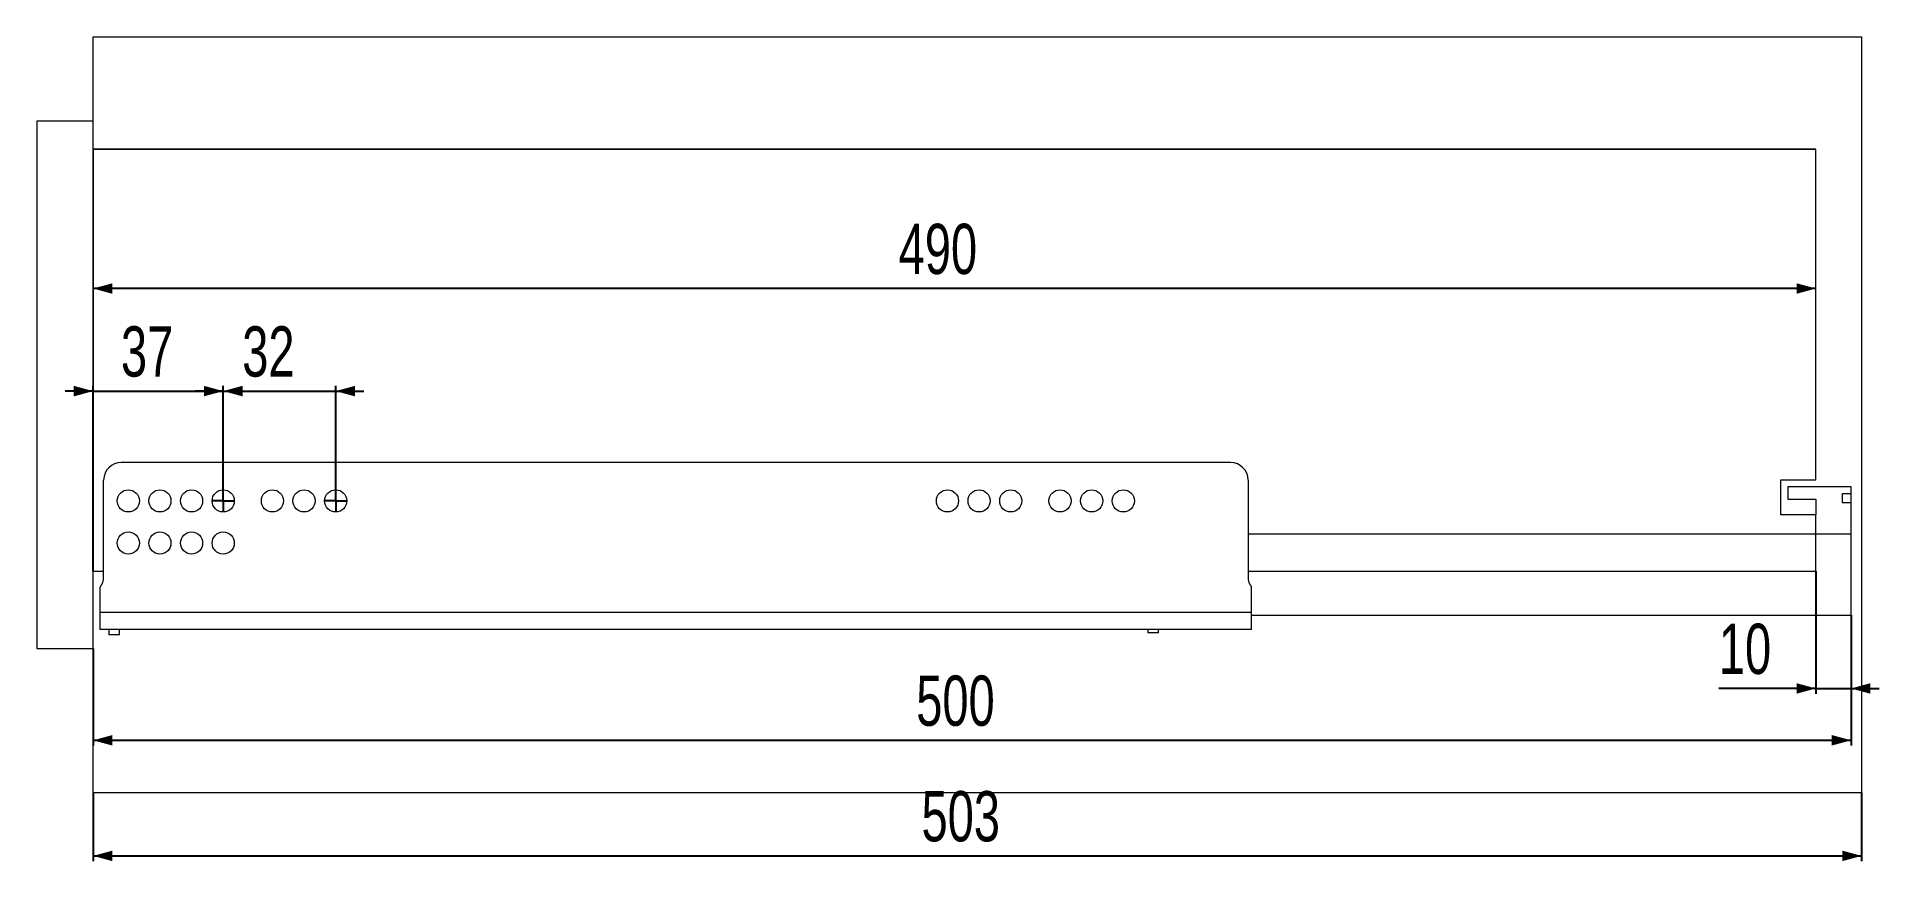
# Model space of a CAD drawing. Header units: millimetres. Extents: x 212 to 736, y 171 to 405.
import ezdxf

# ---------------------------------------------------------------- set-up
doc = ezdxf.new("R2010")
doc.units = ezdxf.units.MM
doc.layers.add('BEMAßUNG', color=7, linetype='Continuous')
doc.layers.add('TACTON_HL_1', color=7, linetype='Continuous')
doc.styles.add('SLDTEXTSTYLE0', font='TXT', dxfattribs={"width": 0.7})
doc.dimstyles.new('SLDDIMSTYLE0', dxfattribs={"dimtxt": 14.873511, "dimasz": 5.5, "dimexe": 0, "dimexo": 0.0625, "dimgap": 3.718378, "dimtad": 1, "dimdec": 1, "dimrnd": 1e-09, "dimzin": 12, "dimdsep": 46, "dimtxsty": 'SLDTEXTSTYLE0', "dimsah": 1, "dimcen": 0.09, "dimadec": 0, "dimazin": 3, "dimtfac": 1, "dimtofl": 0, "dimtmove": 0, "dimatfit": 3, "dimfxl": 1, "dimfrac": 2, "dimtolj": 1, "dimtzin": 12, "dimarcsym": 0})
doc.dimstyles.new('SLDDIMSTYLE1', dxfattribs={"dimtxt": 14.873511, "dimasz": 5.5, "dimexe": 0, "dimexo": 0.0625, "dimgap": 3.718378, "dimtad": 1, "dimdec": 1, "dimrnd": 1e-09, "dimzin": 12, "dimdsep": 46, "dimtxsty": 'SLDTEXTSTYLE0', "dimsah": 1, "dimcen": 0.09, "dimadec": 0, "dimazin": 3, "dimtfac": 1, "dimtmove": 0, "dimatfit": 0, "dimfxl": 1, "dimfrac": 2, "dimtolj": 1, "dimtzin": 12, "dimarcsym": 0})
doc.dimstyles.new('SLDDIMSTYLE2', dxfattribs={"dimtxt": 14.873511, "dimasz": 5.5, "dimexe": 0, "dimexo": 0.0625, "dimgap": 3.718378, "dimtad": 1, "dimdec": 3, "dimrnd": 1e-09, "dimzin": 12, "dimdsep": 46, "dimtxsty": 'SLDTEXTSTYLE0', "dimsah": 1, "dimcen": 0.09, "dimadec": 0, "dimazin": 3, "dimtfac": 1, "dimtmove": 0, "dimatfit": 0, "dimfxl": 1, "dimfrac": 2, "dimtolj": 1, "dimtzin": 12, "dimarcsym": 0})

# ---------------------------------------------------------------- blocks, each defined once
blk = doc.blocks.new('_D')
at = {"layer": 'BEMAßUNG', "transparency": 16777216}
blk.add_line((718, 333.9), (228, 333.9), dxfattribs=at)
for points in [[(228, 333.9), (233.5, 332.4), (233.5, 335.4)], [(718, 333.9), (712.5, 335.4), (712.5, 332.4)]]:
    blk.add_solid(points, dxfattribs=at)
at = {"layer": 'BEMAßUNG', "transparency": 16777216, "insert": (457.12, 352.32), "char_height": 14.287, "attachment_point": 1, "style": 'SLDTEXTSTYLE0'}
blk.add_mtext('490', dxfattribs=at)
blk = doc.blocks.new('_D_1')
at = {"layer": 'BEMAßUNG', "transparency": 16777216}
for p, q in [((228.01, 190.5), (228.01, 171)), ((730.99, 190.5), (730.99, 171)), ((228.01, 172.5), (730.99, 172.5))]:
    blk.add_line(p, q, dxfattribs=at)
for points in [[(228.01, 172.5), (233.51, 171), (233.51, 174)], [(730.99, 172.5), (725.49, 174), (725.49, 171)]]:
    blk.add_solid(points, dxfattribs=at)
at = {"layer": 'BEMAßUNG', "transparency": 16777216, "insert": (463.62, 190.92), "char_height": 14.287, "attachment_point": 1, "style": 'SLDTEXTSTYLE0'}
blk.add_mtext('503', dxfattribs=at)
blk = doc.blocks.new('_D_2')
at = {"layer": 'BEMAßUNG', "transparency": 16777216}
for p, q in [((228.01, 304.72), (220.01, 304.72)), ((228.01, 253.5), (228.01, 306.22)), ((228.01, 304.72), (265, 304.72)), ((265, 276.5), (265, 306.22)), ((265, 304.72), (273, 304.72))]:
    blk.add_line(p, q, dxfattribs=at)
for points in [[(228.01, 304.72), (222.51, 306.22), (222.51, 303.22)], [(265, 304.72), (270.5, 303.22), (270.5, 306.22)]]:
    blk.add_solid(points, dxfattribs=at)
at = {"layer": 'BEMAßUNG', "transparency": 16777216, "insert": (235.92, 323.14), "char_height": 14.287, "attachment_point": 1, "style": 'SLDTEXTSTYLE0'}
blk.add_mtext('37', dxfattribs=at)
blk = doc.blocks.new('_D_3')
at = {"layer": 'TACTON_HL_1', "transparency": 16777216}
for p, q in [((265, 304.72), (257, 304.72)), ((265, 276.5), (265, 306.22)), ((265, 304.72), (297, 304.72)), ((297, 276.5), (297, 306.22)), ((297, 304.72), (305, 304.72))]:
    blk.add_line(p, q, dxfattribs=at)
for points in [[(265, 304.72), (259.5, 306.22), (259.5, 303.22)], [(297, 304.72), (302.5, 303.22), (302.5, 306.22)]]:
    blk.add_solid(points, dxfattribs=at)
at = {"layer": 'TACTON_HL_1', "transparency": 16777216, "insert": (270.42, 323.14), "char_height": 14.287, "attachment_point": 1, "style": 'SLDTEXTSTYLE0'}
blk.add_mtext('32', dxfattribs=at)
blk = doc.blocks.new('_D_4')
at = {"layer": 'BEMAßUNG', "transparency": 16777216}
for p, q in [((727.99, 241), (727.99, 203.88)), ((228, 231.5), (228, 203.88)), ((228, 205.38), (727.99, 205.38))]:
    blk.add_line(p, q, dxfattribs=at)
for points in [[(228, 205.38), (233.5, 203.88), (233.5, 206.88)], [(727.99, 205.38), (722.49, 206.88), (722.49, 203.88)]]:
    blk.add_solid(points, dxfattribs=at)
at = {"layer": 'BEMAßUNG', "transparency": 16777216, "insert": (462.12, 223.8), "char_height": 14.287, "attachment_point": 1, "style": 'SLDTEXTSTYLE0'}
blk.add_mtext('500', dxfattribs=at)
blk = doc.blocks.new('_D_5')
at = {"layer": 'BEMAßUNG', "transparency": 16777216}
for p, q in [((717.99, 253.51), (717.99, 218.63)), ((727.99, 241), (727.99, 218.63)), ((717.99, 220.13), (690.4, 220.13)), ((717.99, 220.13), (727.99, 220.13)), ((727.99, 220.13), (735.99, 220.13))]:
    blk.add_line(p, q, dxfattribs=at)
for points in [[(717.99, 220.13), (712.49, 221.63), (712.49, 218.63)], [(727.99, 220.13), (733.49, 218.63), (733.49, 221.63)]]:
    blk.add_solid(points, dxfattribs=at)
at = {"layer": 'BEMAßUNG', "transparency": 16777216, "insert": (690.4, 238.55), "char_height": 14.287, "attachment_point": 1, "style": 'SLDTEXTSTYLE0'}
blk.add_mtext('10', dxfattribs=at)
blk = doc.blocks.new('SW_CENTERMARKSYMBOL_0')
at = {"layer": 'BEMAßUNG', "color": 0}
for q in [(-3, 0), (0, 3), (0, -3), (3, 0)]:
    blk.add_line((0, 0), q, dxfattribs=at)
blk = doc.blocks.new('SW_CENTERMARKSYMBOL_1')
at = {"layer": 'TACTON_HL_1', "color": 0}
for q in [(-3, 0), (0, 3), (0, -3), (3, 0)]:
    blk.add_line((0, 0), q, dxfattribs=at)

msp = doc.modelspace()

# ---------------------------------------------------------------- linework, layer by layer
at = {"color": 7, "linetype": 'Continuous', "lineweight": 15}
for p, q in [((228, 190.5), (228, 405.5)), ((228, 405.5), (731, 405.5)), ((228.01, 405.49), (730.99, 405.49)), ((228.01, 373.5), (228.01, 405.49)), ((730.99, 405.49), (730.99, 190.5)), ((731, 405.5), (731, 190.5)), ((212, 381.5), (212, 231.5)), ((228, 381.5), (212, 381.5)), ((228, 231.5), (228, 381.5)), ((718, 373.5), (228.01, 373.5)), ((717.99, 373.49), (228.02, 373.49)), ((228.02, 373.49), (228.02, 253.51)), ((717.99, 279.51), (717.99, 373.49)), ((718, 279.5), (718, 373.5)), ((551.5, 284.4), (236, 284.4)), ((231, 251.9), (231, 279.4)), ((556.5, 279.4), (556.5, 251.9)), ((707.99, 269.49), (707.99, 279.51)), ((707.99, 279.51), (717.99, 279.51)), ((708, 279.5), (718, 279.5)), ((708, 269.5), (708, 279.5)), ((727.99, 277.5), (710, 277.5)), ((710, 277.5), (710, 274)), ((710, 274), (718, 274)), ((718, 274), (718, 269.5)), ((727.99, 275.5), (725.49, 275.5)), ((725.49, 275.5), (725.49, 273)), ((725.49, 273), (727.99, 273)), ((727.99, 275.5), (727.99, 277.5)), ((727.99, 273), (727.99, 275.5)), ((727.99, 264), (727.99, 273)), ((717.99, 269.49), (707.99, 269.49)), ((718, 269.5), (708, 269.5)), ((717.99, 253.51), (717.99, 269.49)), ((718, 253.5), (718, 269.5)), ((717.99, 264), (556.5, 264)), ((727.99, 264), (718, 264)), ((727.99, 241), (727.99, 264)), ((228.01, 253.5), (231, 253.5)), ((228.01, 190.5), (228.01, 253.5)), ((228.02, 253.51), (231, 253.51)), ((556.5, 253.51), (717.99, 253.51)), ((556.5, 253.5), (718, 253.5)), ((230, 241.7), (230, 248.9)), ((557.5, 241.7), (557.5, 248.9)), ((557.5, 241.7), (230, 241.7)), ((230, 236.9), (230, 241.7)), ((557.5, 236.9), (557.5, 241.7)), ((557.5, 236.9), (230, 236.9)), ((232.5, 236.9), (232.5, 235.4)), ((235.5, 235.4), (235.5, 236.9)), ((528, 236.9), (528, 236)), ((529.5, 236), (528, 236)), ((531, 236), (529.5, 236)), ((531, 236), (531, 236.9)), ((557.5, 241), (727.99, 241)), ((212, 231.5), (228, 231.5)), ((234, 235.4), (232.5, 235.4)), ((235.5, 235.4), (234, 235.4)), ((228.01, 190.5), (228, 190.5)), ((228.01, 190.5), (730.99, 190.5)), ((731, 190.5), (730.99, 190.5))]:
    msp.add_line(p, q, dxfattribs=at)
for centre in [(238, 273.5), (247, 273.5), (256, 273.5), (265, 273.5), (279, 273.5), (288, 273.5), (297, 273.5), (471, 273.5), (480, 273.5), (489, 273.5), (503, 273.5), (512, 273.5), (521, 273.5), (238, 261.5), (247, 261.5), (256, 261.5), (265, 261.5)]:
    msp.add_circle(centre, 3.15, dxfattribs=at)
for centre, start, end in [((236, 279.4), 90, 180), ((551.5, 279.4), 0, 90), ((226, 251.9), 323.130102, 0), ((561.5, 251.9), 180, 216.869898)]:
    msp.add_arc(centre, 5, start, end, dxfattribs=at)

# ---------------------------------------------------------------- block references
at = {"layer": 'BEMAßUNG'}
msp.add_blockref('SW_CENTERMARKSYMBOL_0', (265, 273.5), dxfattribs=at)
at = {"layer": 'TACTON_HL_1'}
msp.add_blockref('SW_CENTERMARKSYMBOL_1', (297, 273.5), dxfattribs=at)

# ---------------------------------------------------------------- dimensions: what is measured, and where the dimension line sits
at = {"layer": 'BEMAßUNG'}
for base, p1, p2, dimstyle, picture, middle in [((228, 333.8991), (718, 373.5), (228, 405.5), 'SLDDIMSTYLE0', '_D', (473, 333.8991)), ((265, 304.724), (228.01, 253.5), (265, 276.5), 'SLDDIMSTYLE1', '_D_2', (246.505, 304.724)), ((727.99, 220.1311), (717.99, 253.51), (727.99, 241), 'SLDDIMSTYLE2', '_D_5', (700.9826, 220.1311)), ((727.99, 205.3826), (228, 231.5), (727.99, 241), 'SLDDIMSTYLE0', '_D_4', (477.995, 205.3826)), ((730.99, 172.5), (228.01, 190.5), (730.99, 190.5), 'SLDDIMSTYLE0', '_D_1', (479.5, 172.5))]:
    dim = msp.add_linear_dim(base=base, p1=p1, p2=p2, dimstyle=dimstyle, dxfattribs=at)
    dim.commit()
    dim.dimension.update_dxf_attribs({"geometry": picture, "text_midpoint": middle, "dimtype": 160})
at = {"layer": 'TACTON_HL_1'}
dim = msp.add_linear_dim(base=(297, 304.724), p1=(265, 276.5), p2=(297, 276.5), dimstyle='SLDDIMSTYLE2', dxfattribs=at)
dim.commit()
dim.dimension.update_dxf_attribs({"geometry": '_D_3', "text_midpoint": (281, 304.724), "dimtype": 160})

doc.saveas('drawing.dxf')
